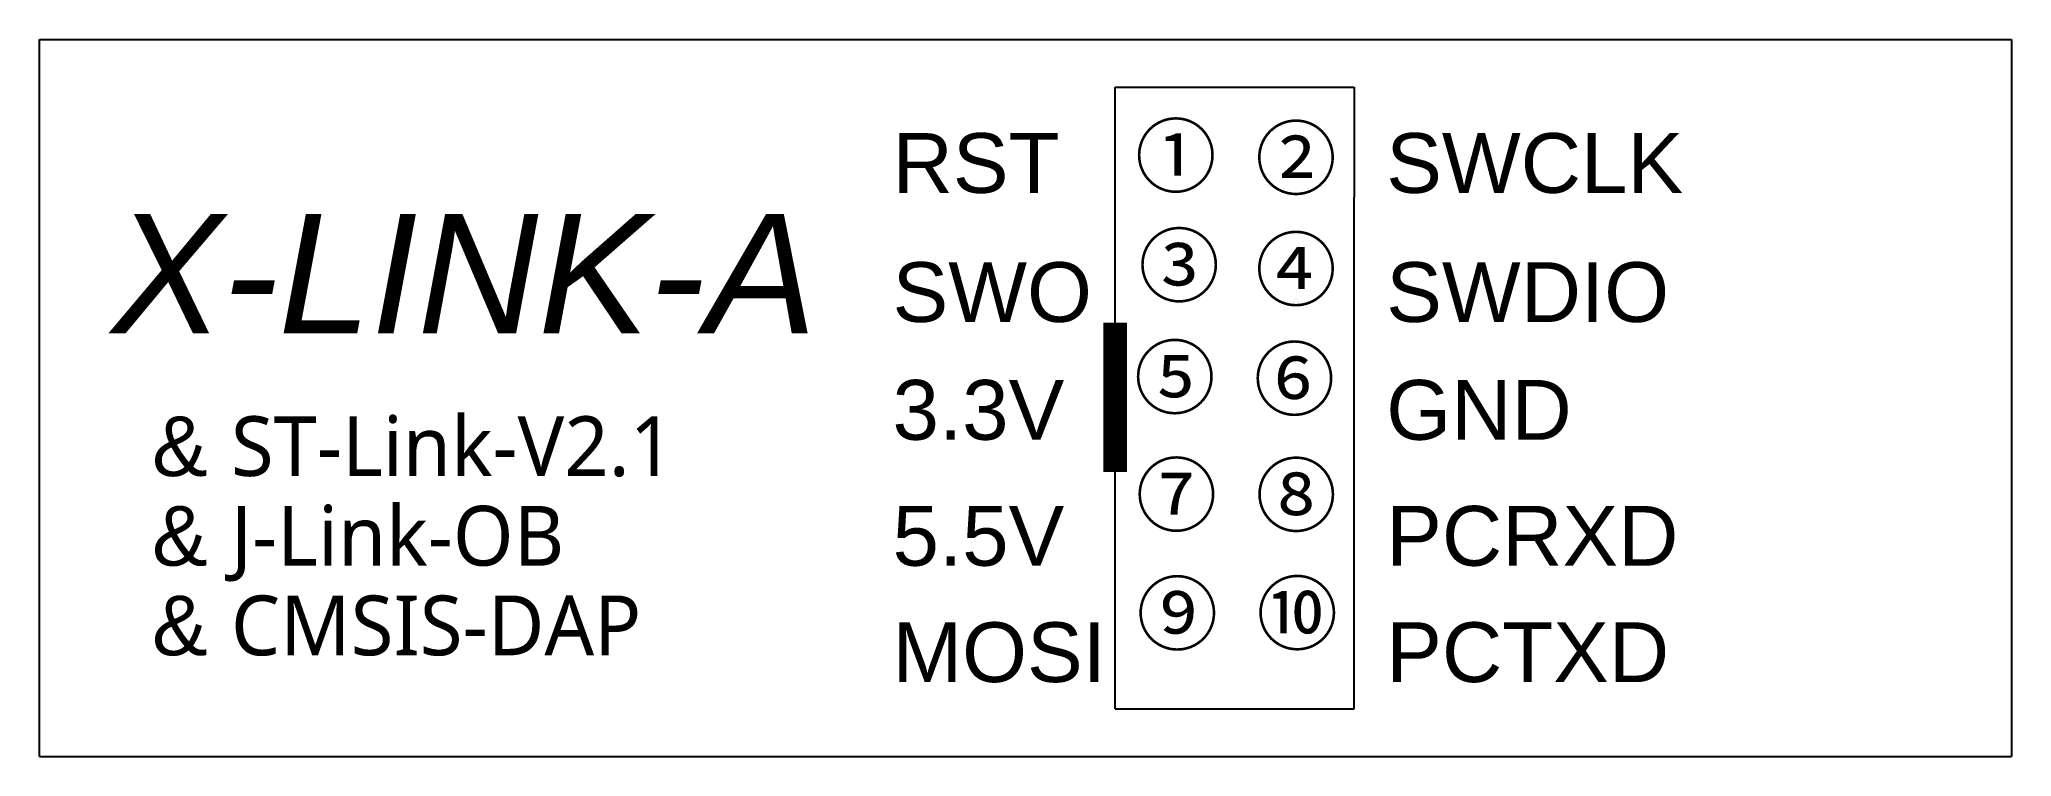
# Model space of a CAD drawing. Header units: millimetres. Extents: x 2439.8 to 2472.8, y 1797.6 to 1809.6.
import ezdxf

# ---------------------------------------------------------------- set-up
doc = ezdxf.new("R2010")
doc.units = ezdxf.units.MM
doc.styles.get("Standard").update_dxf_attribs({"font": 'arial.ttf'})

msp = doc.modelspace()

# ---------------------------------------------------------------- linework, layer by layer
for p, q in [((2439.827, 1797.565), (2439.827, 1809.565)), ((2439.827, 1809.565), (2472.827, 1809.565)), ((2472.827, 1809.565), (2472.827, 1797.565)), ((2457.827, 1798.365), (2457.827, 1808.765)), ((2457.827, 1808.765), (2461.827, 1808.765)), ((2461.827, 1808.765), (2461.827, 1806.923)), ((2461.827, 1798.365), (2461.827, 1806.923)), ((2457.827, 1798.365), (2461.827, 1798.365)), ((2439.827, 1797.565), (2457.827, 1797.565)), ((2457.827, 1797.565), (2461.827, 1797.565)), ((2461.827, 1797.565), (2467.827, 1797.565)), ((2467.827, 1797.565), (2472.827, 1797.565))]:
    msp.add_line(p, q)
at = {"const_width": 0.4}
msp.add_lwpolyline([(2457.827, 1802.327), (2457.827, 1804.827)], dxfattribs=at)

# ---------------------------------------------------------------- texts
at = {"attachment_point": 1}
for s, width, insert, char_height in [('{\\fSimSun|b0|i0|c134|p2;①}', 6.06865, (2458.16, 1808.111), 1), ('{\\H0.4x;RST}', 16.11607, (2454.102, 1807.997), 2.5), ('{\\H0.4x;SWCLK}', 16.11607, (2462.363, 1807.997), 2.5), ('{\\fArial|b0|i1|c0|p34;X-LINK-A}', 19.78019, (2441.033, 1806.645), 2), ('{\\H0.4x;SWO}', 16.11607, (2454.102, 1805.837), 2.5), ('{\\H0.4x;SWDIO}', 16.11607, (2462.363, 1805.837), 2.5), ('{\\H0.4x;3.3V}', 16.11607, (2454.102, 1803.866), 2.5), ('{\\H0.4x;GND}', 16.11607, (2462.363, 1803.866), 2.5), ('{\\H0.4x;& \\fMicrosoft YaHei UI|b0|i0|c134|p34;ST-Link-V2.1}', 16.11607, (2441.711, 1803.259), 2.5), ('{\\H0.4x;& \\fMicrosoft YaHei UI|b0|i0|c134|p34;J-Link-OB}', 16.11607, (2441.711, 1801.759), 2.5), ('{\\H0.4x;5.5V}', 16.11607, (2454.102, 1801.758), 2.5), ('{\\H0.4x;PCRXD}', 16.11607, (2462.363, 1801.758), 2.5), ('{\\H0.4x;& \\fMicrosoft YaHei UI|b0|i0|c134|p34;CMSIS-DAP}', 16.11607, (2441.711, 1800.259), 2.5), ('{\\H0.4x;MOSI}', 16.11607, (2454.102, 1799.811), 2.5), ('{\\H0.4x;PCTXD}', 16.11607, (2462.363, 1799.811), 2.5)]:
    msp.add_mtext_dynamic_manual_height_columns(s, width=width, gutter_width=12.5, heights=[0], dxfattribs=dict(at, insert=insert, char_height=char_height))
at = {"char_height": 1, "attachment_point": 1}
for s, insert, width in [('②', (2460.171, 1808.074), 1.40196), ('③', (2458.216, 1806.277), 1.40196), ('④', (2460.171, 1806.213), 1.40196), ('{\\fSimSun|b0|i0|c134|p2;⑤}', (2458.143, 1804.405), 2.90363), ('⑥', (2460.145, 1804.378), 1.40196), ('⑦', (2458.17, 1802.438), 1.40196), ('⑧', (2460.175, 1802.434), 1.40196), ('⑨', (2458.185, 1800.451), 1.40196), ('⑩', (2460.192, 1800.455), 1.40196)]:
    msp.add_mtext(s, dxfattribs=dict(at, insert=insert, width=width))

doc.saveas('drawing.dxf')
